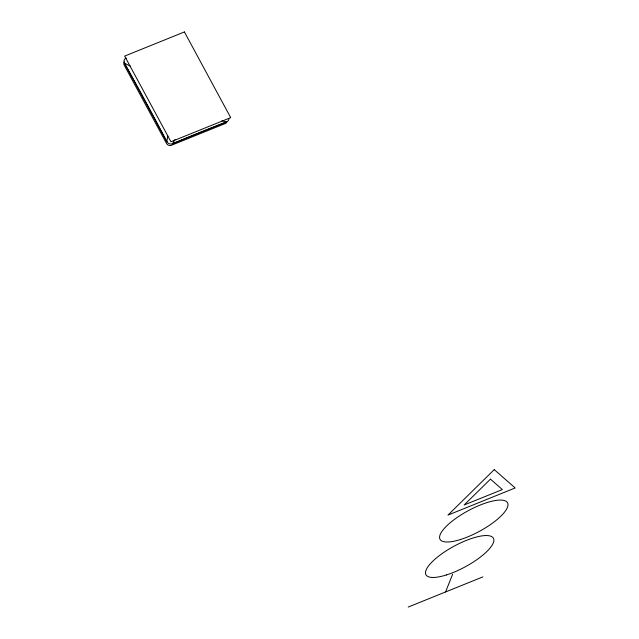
<?xml version="1.0" encoding="UTF-8"?>
<svg xmlns="http://www.w3.org/2000/svg" width="639" height="639" viewBox="0 0 639 639"><rect width="100%" height="100%" fill="white"/><g stroke="black" fill="none" stroke-linecap="round" stroke-linejoin="round"><path stroke-width="0.96" d="M167.769 135.843L166.843 141.69A4.265 3.81 21.7 0 0 172.506 143.751A569.78 174.319 -28.4 0 1 226.653 121.881A4.265 3.81 21.7 0 0 228.922 118.79M445.567 591.962L452.62 574.229M174.99 139.502L172.506 143.751L226.653 121.881L221.885 120.779M408.217 607.05L482.908 576.881M130.548 66.28L124.413 63.157A4.265 3.81 21.7 0 1 126.218 58.077M226.725 122.448A3.618 3.235 21.7 0 1 225.359 123.495L171.38 145.293A3.618 3.235 21.7 0 1 166.571 143.543L124.23 65.17A3.618 3.235 21.7 0 1 124.397 61.911M494.251 469.625L447.939 515.114L515.162 487.956L494.251 469.625M490.464 479.138L464.138 505.002L502.35 489.562L490.464 479.138M184.407 31.95L124.661 56.088L170.948 141.762L230.695 117.624L184.407 31.95M166.843 141.69L124.413 63.157A1019.437 333.294 68 0 1 166.843 141.69M446.477 574.932A38.356 11.734 -28.4 0 0 493.604 538.661A38.356 11.734 -28.4 0 0 438.953 555.914A38.356 11.734 -28.4 0 0 446.477 574.932M460.591 539.476A38.356 11.734 -28.4 0 0 507.717 503.197A38.356 11.734 -28.4 0 0 453.059 520.45A38.356 11.734 -28.4 0 0 460.591 539.476"/></g></svg>
